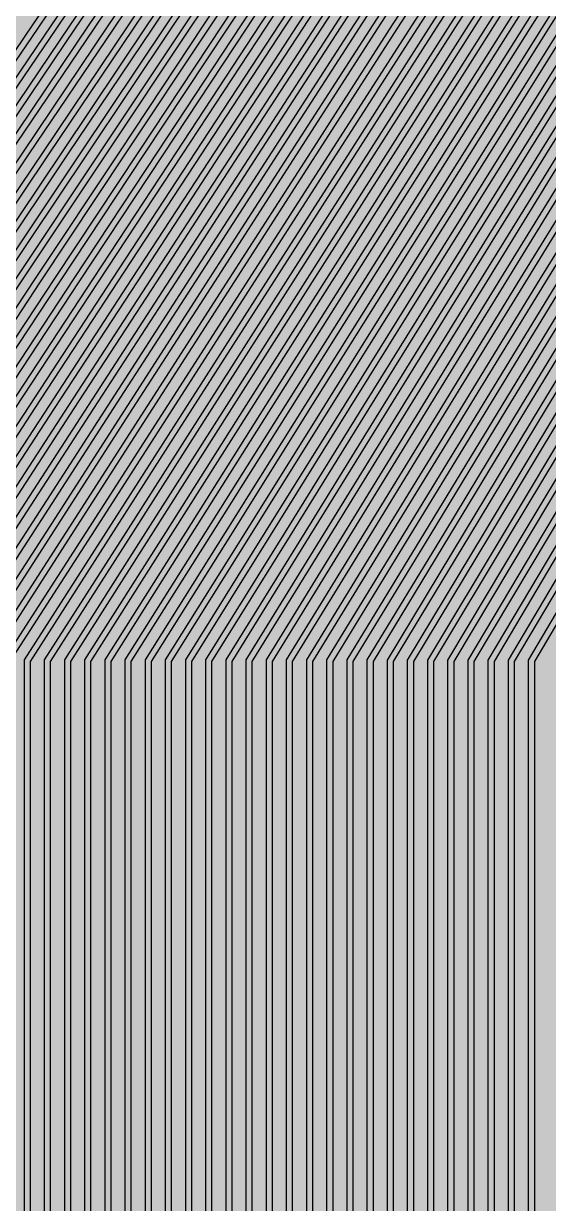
# Model space of a CAD drawing. Header units: metres. Extents: x -7231 to 10969, y -37556 to 1873.
# Drawn here: x -599.8 to -417.6, y -2220.2 to -1810.8 of the extents above; entities that cross this region are included whole.
import ezdxf

# ---------------------------------------------------------------- set-up
doc = ezdxf.new("R2010")
doc.units = ezdxf.units.M
doc.layers.add('Metal1', color=4, linetype='CONTINUOUS')
doc.layers.add('Polyimide', color=7, linetype='CONTINUOUS')

msp = doc.modelspace()

# ---------------------------------------------------------------- hatches: boundary and pattern name
at = {"layer": 'Polyimide'}
msp.add_hatch(color=7, dxfattribs=at).paths.add_polyline_path([(4065.69, -468), (4066.67, -501.99), (4068.51, -535.99), (4071.41, -569.99), (4075.54, -603.99), (4081.04, -637.99), (4088.01, -671.99), (4096.52, -705.98), (4106.62, -739.98), (4118.33, -773.98), (4131.63, -807.98), (4146.49, -841.98), (4162.87, -875.98), (4180.68, -909.97), (4199.83, -943.97), (4220.22, -977.97), (4241.73, -1011.97), (4264.21, -1045.97), (4287.52, -1079.96), (4311.51, -1113.96), (4336.01, -1147.96), (4360.86, -1181.96), (4385.88, -1215.96), (4410.89, -1249.96), (4435.74, -1283.95), (4460.24, -1317.95), (4484.23, -1351.95), (4507.54, -1385.95), (4530.02, -1419.95), (4551.53, -1453.94), (4571.92, -1487.94), (4591.07, -1521.94), (4608.88, -1555.94), (4625.26, -1589.94), (4640.12, -1623.94), (4653.42, -1657.93), (4665.13, -1691.93), (4675.23, -1725.93), (4683.74, -1759.93), (4690.71, -1793.93), (4696.21, -1827.93), (4700.34, -1861.92), (4703.24, -1895.92), (4705.08, -1929.92), (4706.06, -1963.92), (4706.44, -1997.92), (4706.5, -2031.91), (4706.5, -4793.02), (4709.95, -4838.39), (4720.22, -4882.71), (4737.08, -4924.98), (4760.13, -4964.2), (4788.85, -4999.49), (4822.58, -5030.03), (4860.53, -5055.12), (4901.85, -5074.18), (4901.85, -5074.18), (4970.68, -5105.23), (5034.7, -5145.26), (5092.76, -5193.54), (5143.8, -5249.19), (5186.89, -5311.2), (5221.24, -5378.44), (5246.23, -5449.69), (5261.41, -5523.66), (5266.5, -5599), (5261.41, -5674.34), (5246.23, -5748.31), (5221.24, -5819.56), (5186.89, -5886.8), (5143.8, -5948.81), (5092.76, -6004.46), (5034.7, -6052.74), (4970.68, -6092.77), (4901.85, -6123.82), (4860.53, -6142.88), (4822.58, -6167.97), (4788.85, -6198.51), (4760.13, -6233.8), (4737.08, -6273.02), (4720.22, -6315.29), (4709.95, -6359.61), (4706.5, -6404.98), (4706.5, -9221.52), (4709.95, -9266.88), (4720.22, -9311.21), (4737.08, -9353.47), (4760.13, -9392.7), (4788.85, -9427.98), (4822.58, -9458.52), (4860.53, -9483.61), (4901.85, -9502.67), (4970.68, -9533.72), (5034.7, -9573.75), (5092.76, -9622.03), (5143.8, -9677.68), (5186.89, -9739.69), (5221.24, -9806.94), (5246.23, -9878.19), (5261.41, -9952.16), (5266.5, -10027.49), (5261.41, -10102.83), (5246.23, -10176.8), (5221.24, -10248.05), (5186.89, -10315.3), (5143.8, -10377.31), (5092.76, -10432.96), (5034.7, -10481.24), (4970.68, -10521.27), (4901.85, -10552.32), (4860.53, -10571.38), (4822.58, -10596.46), (4788.85, -10627), (4760.13, -10662.29), (4737.08, -10701.52), (4720.22, -10743.78), (4709.95, -10788.1), (4706.5, -10833.47), (4706.5, -13650.01), (4709.95, -13695.38), (4720.22, -13739.7), (4737.08, -13781.96), (4760.13, -13821.19), (4788.85, -13856.48), (4822.58, -13887.02), (4860.53, -13912.11), (4901.85, -13931.17), (4970.68, -13962.22), (5034.7, -14002.25), (5092.76, -14050.53), (5143.8, -14106.18), (5186.89, -14168.19), (5221.24, -14235.43), (5246.23, -14306.68), (5261.41, -14380.65), (5266.5, -14455.99), (5261.41, -14531.33), (5246.23, -14605.29), (5221.24, -14676.55), (5186.89, -14743.79), (5143.8, -14805.8), (5092.76, -14861.45), (5034.7, -14909.73), (4970.68, -14949.76), (4901.85, -14980.81), (4860.53, -14999.87), (4822.58, -15024.96), (4788.85, -15055.5), (4760.13, -15090.79), (4737.08, -15130.01), (4720.22, -15172.27), (4709.95, -15216.6), (4706.5, -15261.97), (4706.5, -15455.99), (4720.95, -15750.04), (4764.14, -16041.26), (4835.68, -16326.84), (4934.86, -16604.04), (5060.74, -16870.18), (5212.09, -17122.7), (5387.47, -17359.17), (5585.18, -17577.31), (5803.32, -17775.02), (6039.79, -17950.4), (6292.31, -18101.75), (6558.45, -18227.63), (6835.65, -18326.81), (7121.23, -18398.34), (7412.45, -18441.54), (7706.5, -18455.99), (9969.01, -18455.99), (10047.42, -18459.84), (10125.08, -18471.36), (10201.23, -18490.44), (10275.15, -18516.89), (10346.12, -18550.45), (10413.46, -18590.81), (10476.52, -18637.58), (10534.69, -18690.3), (10587.41, -18748.47), (10634.18, -18811.53), (10674.54, -18878.87), (10708.11, -18949.84), (10734.56, -19023.76), (10753.63, -19099.92), (10765.15, -19177.58), (10769.01, -19255.99), (10769.01, -20895.8), (10730.24, -20951.41), (10694.6, -21009.08), (10662.21, -21068.63), (10633.17, -21129.89), (10607.55, -21192.66), (10585.45, -21256.74), (10566.93, -21321.96), (10552.05, -21388.09), (10540.84, -21454.95), (10533.35, -21522.33), (10529.6, -21590.02), (10529.6, -21657.81), (10533.35, -21725.5), (10540.84, -21792.87), (10552.05, -21859.73), (10566.93, -21925.87), (10585.45, -21991.08), (10607.55, -22055.17), (10633.17, -22117.94), (10662.21, -22179.19), (10694.6, -22238.74), (10730.24, -22296.41), (10769.01, -22352.03), (10769.01, -32454.24), (10728.74, -32510.49), (10691.72, -32568.92), (10658.05, -32629.35), (10627.85, -32691.58), (10601.2, -32755.42), (10578.21, -32820.67), (10558.93, -32887.1), (10543.44, -32954.52), (10531.77, -33022.71), (10523.97, -33091.44), (10520.07, -33160.51), (10520.07, -33229.69), (10523.97, -33298.75), (10531.77, -33367.49), (10543.44, -33435.67), (10558.93, -33503.09), (10578.21, -33569.53), (10601.2, -33634.77), (10627.85, -33698.61), (10658.05, -33760.85), (10691.72, -33821.28), (10728.74, -33879.71), (10769.01, -33935.96), (10769.01, -36556), (10765.15, -36634.41), (10753.63, -36712.07), (10734.56, -36788.23), (10708.11, -36862.15), (10674.54, -36933.12), (10634.18, -37000.46), (10587.41, -37063.51), (10534.69, -37121.69), (10476.52, -37174.41), (10413.46, -37221.18), (10346.12, -37261.54), (10275.15, -37295.1), (10201.23, -37321.55), (10125.08, -37340.63), (10047.42, -37352.15), (9969.01, -37356), (-6231.01, -37356), (-6309.42, -37352.15), (-6387.08, -37340.63), (-6463.23, -37321.55), (-6537.15, -37295.1), (-6608.12, -37261.54), (-6675.46, -37221.18), (-6738.52, -37174.41), (-6796.69, -37121.69), (-6849.41, -37063.51), (-6896.18, -37000.46), (-6936.54, -36933.12), (-6970.11, -36862.15), (-6996.56, -36788.23), (-7015.63, -36712.07), (-7027.15, -36634.41), (-7031.01, -36556), (-7031.01, -33936), (-6990.74, -33879.75), (-6953.7, -33821.31), (-6920.03, -33760.88), (-6889.82, -33698.64), (-6863.18, -33634.8), (-6840.18, -33569.55), (-6820.9, -33503.11), (-6805.4, -33435.69), (-6793.74, -33367.49), (-6785.94, -33298.75), (-6782.03, -33229.68), (-6782.03, -33160.5), (-6785.94, -33091.43), (-6793.74, -33022.69), (-6805.4, -32954.5), (-6820.9, -32887.07), (-6840.18, -32820.63), (-6863.18, -32755.39), (-6889.82, -32691.54), (-6920.03, -32629.3), (-6953.7, -32568.87), (-6990.74, -32510.43), (-7031.01, -32454.18), (-7031.01, -22364.83), (-6990.74, -22308.58), (-6953.7, -22250.14), (-6920.03, -22189.71), (-6889.82, -22127.47), (-6863.18, -22063.62), (-6840.18, -21998.38), (-6820.9, -21931.94), (-6805.4, -21864.51), (-6793.74, -21796.32), (-6785.94, -21727.58), (-6782.03, -21658.51), (-6782.03, -21589.33), (-6785.94, -21520.26), (-6793.74, -21451.52), (-6805.4, -21383.32), (-6820.9, -21315.9), (-6840.18, -21249.46), (-6863.18, -21184.21), (-6889.82, -21120.37), (-6920.03, -21058.13), (-6953.7, -20997.7), (-6990.74, -20939.26), (-7031.01, -20883.01), (-7031.01, -19255.99), (-7027.15, -19177.58), (-7015.63, -19099.92), (-6996.56, -19023.76), (-6970.11, -18949.84), (-6936.54, -18878.87), (-6896.18, -18811.53), (-6849.41, -18748.47), (-6796.69, -18690.3), (-6738.52, -18637.58), (-6675.46, -18590.81), (-6608.12, -18550.45), (-6537.15, -18516.89), (-6463.23, -18490.44), (-6387.08, -18471.36), (-6309.42, -18459.84), (-6231.01, -18455.99), (-3968.5, -18455.99), (-3674.45, -18441.54), (-3383.23, -18398.34), (-3097.65, -18326.81), (-2820.45, -18227.63), (-2554.31, -18101.75), (-2301.79, -17950.4), (-2065.32, -17775.02), (-1847.18, -17577.31), (-1649.47, -17359.17), (-1474.09, -17122.7), (-1322.74, -16870.18), (-1196.86, -16604.04), (-1097.68, -16326.84), (-1026.14, -16041.26), (-982.95, -15750.04), (-968.5, -15455.99), (-968.5, -15261.97), (-971.95, -15216.6), (-982.22, -15172.27), (-999.08, -15130.01), (-1022.13, -15090.79), (-1050.85, -15055.5), (-1084.58, -15024.96), (-1122.53, -14999.87), (-1163.85, -14980.81), (-1232.68, -14949.76), (-1296.7, -14909.73), (-1354.76, -14861.45), (-1405.8, -14805.8), (-1448.89, -14743.79), (-1483.24, -14676.55), (-1508.23, -14605.29), (-1523.41, -14531.33), (-1528.5, -14455.99), (-1523.41, -14380.65), (-1508.23, -14306.68), (-1483.24, -14235.43), (-1448.89, -14168.19), (-1405.8, -14106.18), (-1354.76, -14050.53), (-1296.7, -14002.25), (-1232.68, -13962.22), (-1163.85, -13931.17), (-1122.53, -13912.11), (-1084.58, -13887.02), (-1050.85, -13856.48), (-1022.13, -13821.19), (-999.08, -13781.96), (-982.22, -13739.7), (-971.95, -13695.38), (-968.5, -13650.01), (-968.5, -12309.64), (-971.95, -12264.27), (-982.22, -12219.94), (-999.08, -12177.68), (-1022.13, -12138.46), (-1050.85, -12103.17), (-1084.58, -12072.63), (-1122.53, -12047.54), (-1163.85, -12028.48), (-1232.68, -11997.43), (-1296.7, -11957.4), (-1354.76, -11909.12), (-1405.8, -11853.47), (-1448.89, -11791.46), (-1483.24, -11724.22), (-1508.23, -11652.96), (-1523.41, -11579), (-1528.5, -11503.66), (-1523.41, -11428.32), (-1508.23, -11354.35), (-1483.24, -11283.1), (-1448.89, -11215.86), (-1405.8, -11153.85), (-1354.76, -11098.2), (-1296.7, -11049.92), (-1232.68, -11009.89), (-1163.85, -10978.84), (-1122.53, -10959.78), (-1084.58, -10934.69), (-1050.85, -10904.15), (-1022.13, -10868.86), (-999.08, -10829.63), (-982.22, -10787.37), (-971.95, -10743.05), (-968.5, -10697.68), (-968.5, -9357.31), (-971.95, -9311.94), (-982.22, -9267.62), (-999.08, -9225.35), (-1022.13, -9186.13), (-1050.85, -9150.84), (-1084.58, -9120.3), (-1122.53, -9095.21), (-1163.85, -9076.15), (-1163.85, -9076.15), (-1232.68, -9045.1), (-1296.7, -9005.07), (-1354.76, -8956.79), (-1405.8, -8901.14), (-1448.89, -8839.13), (-1483.24, -8771.89), (-1508.23, -8700.64), (-1523.41, -8626.67), (-1528.5, -8551.33), (-1523.41, -8475.99), (-1508.23, -8402.02), (-1483.24, -8330.77), (-1448.89, -8263.53), (-1405.8, -8201.52), (-1354.76, -8145.87), (-1296.7, -8097.59), (-1232.68, -8057.56), (-1163.85, -8026.51), (-1163.85, -8026.51), (-1122.53, -8007.45), (-1084.58, -7982.36), (-1050.85, -7951.82), (-1022.13, -7916.53), (-999.08, -7877.31), (-982.22, -7835.04), (-971.95, -7790.72), (-968.5, -7745.35), (-968.5, -6404.98), (-971.95, -6359.61), (-982.22, -6315.29), (-999.08, -6273.02), (-1022.13, -6233.8), (-1050.85, -6198.51), (-1084.58, -6167.97), (-1122.53, -6142.88), (-1163.85, -6123.82), (-1163.85, -6123.82), (-1232.68, -6092.77), (-1296.7, -6052.74), (-1354.76, -6004.46), (-1405.8, -5948.81), (-1448.89, -5886.8), (-1483.24, -5819.56), (-1508.23, -5748.31), (-1523.41, -5674.34), (-1528.5, -5599), (-1523.41, -5523.66), (-1508.23, -5449.69), (-1483.24, -5378.44), (-1448.89, -5311.2), (-1405.8, -5249.19), (-1354.76, -5193.54), (-1296.7, -5145.26), (-1232.68, -5105.23), (-1163.85, -5074.18), (-1163.85, -5074.18), (-1122.53, -5055.12), (-1084.58, -5030.03), (-1050.85, -4999.49), (-1022.13, -4964.2), (-999.08, -4924.98), (-982.22, -4882.71), (-971.95, -4838.39), (-968.5, -4793.02), (-968.5, -2031.91), (-968.44, -1997.92), (-968.06, -1963.92), (-967.05, -1929.92), (-965.18, -1895.92), (-962.22, -1861.92), (-958.01, -1827.93), (-952.41, -1793.93), (-945.31, -1759.93), (-936.64, -1725.93), (-926.35, -1691.93), (-914.43, -1657.93), (-900.88, -1623.94), (-885.74, -1589.94), (-869.05, -1555.94), (-850.91, -1521.94), (-831.4, -1487.94), (-810.63, -1453.94), (-788.72, -1419.95), (-765.82, -1385.95), (-742.07, -1351.95), (-717.63, -1317.95), (-692.67, -1283.95), (-667.36, -1249.96), (-641.88, -1215.96), (-616.39, -1181.96), (-591.08, -1147.96), (-566.12, -1113.96), (-541.68, -1079.96), (-517.93, -1045.97), (-495.03, -1011.97), (-473.12, -977.97), (-452.35, -943.97), (-432.84, -909.97), (-414.7, -875.98), (-398.01, -841.98), (-382.87, -807.98), (-369.32, -773.98), (-357.4, -739.98), (-347.11, -705.98), (-338.44, -671.99), (-331.34, -637.99), (-325.74, -603.99), (-321.53, -569.99), (-318.57, -535.99), (-316.7, -501.99), (-315.69, -468), (-315.31, -434), (-315.25, -400), (-315.25, 401), (-315.25, 451), (-315.25, 1644), (-270.25, 1644), (-270.03, 1637.13), (-269.35, 1630.29), (-268.23, 1623.52), (-266.67, 1616.82), (-264.68, 1610.25), (-262.26, 1603.82), (-259.42, 1597.56), (-256.18, 1591.5), (-252.55, 1585.67), (-248.55, 1580.08), (-244.19, 1574.77), (-239.5, 1569.75), (-234.48, 1565.06), (-229.17, 1560.7), (-223.58, 1556.7), (-217.75, 1553.07), (-211.69, 1549.83), (-205.43, 1546.99), (-199, 1544.57), (-192.43, 1542.58), (-185.73, 1541.02), (-178.96, 1539.9), (-172.12, 1539.22), (-165.25, 1539), (-158.38, 1539.22), (-151.54, 1539.9), (-144.77, 1541.02), (-138.07, 1542.58), (-131.5, 1544.57), (-125.07, 1546.99), (-118.81, 1549.83), (-112.75, 1553.07), (-106.92, 1556.7), (-101.33, 1560.7), (-96.02, 1565.06), (-91, 1569.75), (-86.31, 1574.77), (-81.95, 1580.08), (-77.95, 1585.67), (-74.32, 1591.5), (-71.08, 1597.56), (-68.24, 1603.82), (-65.82, 1610.25), (-63.83, 1616.82), (-62.27, 1623.52), (-61.15, 1630.29), (-60.47, 1637.13), (-60.25, 1644), (1853, 1644), (1853, 1573), (3815.25, 1573), (3815.46, 1579.54), (3816.11, 1586.05), (3817.17, 1592.51), (3818.66, 1598.88), (3820.56, 1605.14), (3822.86, 1611.27), (3825.56, 1617.23), (3828.65, 1623), (3832.1, 1628.56), (3835.91, 1633.88), (3840.07, 1638.93), (3844.54, 1643.71), (3849.32, 1648.18), (3854.37, 1652.34), (3859.69, 1656.15), (3865.25, 1659.6), (3871.02, 1662.69), (3876.98, 1665.39), (3883.11, 1667.69), (3889.37, 1669.59), (3895.74, 1671.08), (3902.2, 1672.14), (3908.71, 1672.79), (3915.25, 1673), (3921.79, 1672.79), (3928.3, 1672.14), (3934.76, 1671.08), (3941.13, 1669.59), (3947.39, 1667.69), (3953.52, 1665.39), (3959.48, 1662.69), (3965.25, 1659.6), (3970.81, 1656.15), (3976.13, 1652.34), (3981.18, 1648.18), (3985.96, 1643.71), (3990.43, 1638.93), (3994.59, 1633.88), (3998.4, 1628.56), (4001.85, 1623), (4004.94, 1617.23), (4007.64, 1611.27), (4009.94, 1605.14), (4011.84, 1598.88), (4013.33, 1592.51), (4014.39, 1586.05), (4015.04, 1579.54), (4015.25, 1573), (4065.25, 1573), (4065.25, 451), (4065.25, 401), (4065.25, -400), (4065.31, -434), (4065.69, -468)])

# ---------------------------------------------------------------- linework, layer by layer
at = {"layer": 'Metal1'}
for points in [[(-746.5, -16631.91), (-746.5, -2031.61), (-716.37, -1987.33), (-686.4, -1943.31), (-656.44, -1899.29), (-626.48, -1855.28), (-596.52, -1811.26), (-566.56, -1767.24), (-536.66, -1723.22), (-507.49, -1679.22), (-479.19, -1635.21), (-451.77, -1591.2), (-425.21, -1547.19), (-399.49, -1503.19), (-374.62, -1459.18), (-350.56, -1415.17), (-327.32, -1371.17)], [(-739.5, -16631.91), (-739.5, -2031.61), (-709.46, -1987.33), (-679.6, -1943.32), (-649.73, -1899.3), (-619.87, -1855.28), (-590, -1811.26), (-560.14, -1767.24), (-530.34, -1723.23), (-501.25, -1679.22), (-473.05, -1635.21), (-445.71, -1591.2), (-419.24, -1547.2), (-393.61, -1503.19), (-368.81, -1459.18), (-344.83, -1415.18), (-321.66, -1371.17)], [(-732.5, -16631.91), (-732.5, -2031.61), (-702.56, -1987.34), (-672.79, -1943.32), (-643.02, -1899.3), (-613.25, -1855.28), (-583.48, -1811.26), (-553.71, -1767.24), (-524.01, -1723.23), (-495.02, -1679.22), (-466.9, -1635.21), (-439.66, -1591.2), (-413.27, -1547.2), (-387.72, -1503.19), (-363, -1459.18), (-339.09, -1415.18), (-316, -1371.17)], [(-725.5, -16631.91), (-725.5, -2031.61), (-695.66, -1987.34), (-665.98, -1943.32), (-636.31, -1899.3), (-606.64, -1855.28), (-576.96, -1811.26), (-547.29, -1767.24), (-517.68, -1723.23), (-488.78, -1679.22), (-460.76, -1635.21), (-433.6, -1591.2), (-407.29, -1547.2), (-381.83, -1503.19), (-357.19, -1459.18), (-333.36, -1415.18), (-310.34, -1371.17)], [(-718.5, -16631.91), (-718.5, -2031.61), (-688.69, -1987.34), (-659.06, -1943.32), (-629.42, -1899.3), (-599.79, -1855.28), (-570.15, -1811.26), (-540.52, -1767.24), (-510.95, -1723.23), (-482.09, -1679.22), (-454.1, -1635.21), (-426.98, -1591.21), (-400.71, -1547.2), (-375.27, -1503.19), (-350.66, -1459.19), (-326.87, -1415.18), (-303.88, -1371.17)], [(-711.5, -16631.91), (-711.5, -2031.61), (-681.71, -1987.34), (-652.1, -1943.32), (-622.48, -1899.3), (-592.87, -1855.28), (-563.25, -1811.26), (-533.63, -1767.24), (-504.08, -1723.23), (-475.24, -1679.22), (-447.27, -1635.21), (-420.17, -1591.21), (-393.91, -1547.2), (-368.49, -1503.19), (-343.9, -1459.19), (-320.12, -1415.18), (-297.15, -1371.17)], [(-704.5, -16631.91), (-704.5, -2031.61), (-674.81, -1987.34), (-645.29, -1943.32), (-615.77, -1899.3), (-586.25, -1855.28), (-556.73, -1811.26), (-527.21, -1767.24), (-497.75, -1723.23), (-469, -1679.22), (-441.13, -1635.21), (-414.11, -1591.21), (-387.94, -1547.2), (-362.6, -1503.19), (-338.09, -1459.19), (-314.39, -1415.18), (-291.49, -1371.17)], [(-697.5, -16631.91), (-697.5, -2031.61), (-667.91, -1987.34), (-638.48, -1943.32), (-609.06, -1899.3), (-579.63, -1855.28), (-550.21, -1811.26), (-520.79, -1767.25), (-491.43, -1723.23), (-462.77, -1679.22), (-434.98, -1635.22), (-408.05, -1591.21), (-381.97, -1547.2), (-356.71, -1503.19), (-332.28, -1459.19), (-308.66, -1415.18), (-285.83, -1371.17)], [(-690.5, -16631.91), (-690.5, -2031.61), (-661, -1987.34), (-631.68, -1943.32), (-602.35, -1899.3), (-573.02, -1855.28), (-543.69, -1811.26), (-514.36, -1767.25), (-485.1, -1723.23), (-456.54, -1679.22), (-428.84, -1635.22), (-402, -1591.21), (-376, -1547.2), (-350.83, -1503.2), (-326.47, -1459.19), (-302.92, -1415.18), (-280.17, -1371.18)], [(-683.5, -16631.91), (-683.5, -2031.61), (-654.1, -1987.34), (-624.87, -1943.32), (-595.64, -1899.3), (-566.4, -1855.29), (-537.17, -1811.27), (-507.94, -1767.25), (-478.77, -1723.23), (-450.3, -1679.22), (-422.7, -1635.22), (-395.94, -1591.21), (-370.03, -1547.2), (-344.94, -1503.2), (-320.66, -1459.19), (-297.19, -1415.18), (-274.51, -1371.18)], [(-676.5, -16631.91), (-676.5, -2031.61), (-647.2, -1987.34), (-618.06, -1943.32), (-588.92, -1899.31), (-559.79, -1855.29), (-530.65, -1811.27), (-501.51, -1767.25), (-472.44, -1723.23), (-444.07, -1679.23), (-416.55, -1635.22), (-389.88, -1591.21), (-364.05, -1547.2), (-339.05, -1503.2), (-314.85, -1459.19), (-291.46, -1415.18), (-268.86, -1371.18)], [(-669.5, -16631.91), (-669.5, -2031.61), (-640.29, -1987.34), (-611.25, -1943.33), (-582.21, -1899.31), (-553.17, -1855.29), (-524.13, -1811.27), (-495.09, -1767.25), (-466.11, -1723.24), (-437.83, -1679.23), (-410.41, -1635.22), (-383.83, -1591.21), (-358.08, -1547.21), (-333.16, -1503.2), (-309.04, -1459.19), (-285.73, -1415.19), (-263.2, -1371.18)], [(-662.5, -16631.91), (-662.5, -2031.62), (-633.39, -1987.35), (-604.45, -1943.33), (-575.5, -1899.31), (-546.56, -1855.29), (-517.61, -1811.27), (-488.67, -1767.25), (-459.78, -1723.24), (-431.6, -1679.23), (-404.26, -1635.22), (-377.77, -1591.21), (-352.11, -1547.21), (-327.27, -1503.2), (-303.23, -1459.19), (-279.99, -1415.19), (-257.54, -1371.18)], [(-655.5, -16631.91), (-655.5, -2031.62), (-626.49, -1987.35), (-597.64, -1943.33), (-568.79, -1899.31), (-539.94, -1855.29), (-511.09, -1811.27), (-482.24, -1767.25), (-453.46, -1723.24), (-425.36, -1679.23), (-398.12, -1635.22), (-371.72, -1591.22), (-346.14, -1547.21), (-321.38, -1503.2), (-297.42, -1459.2), (-274.26, -1415.19), (-251.88, -1371.18)], [(-648.5, -16631.91), (-648.5, -2031.62), (-619.58, -1987.35), (-590.83, -1943.33), (-562.08, -1899.31), (-533.33, -1855.29), (-504.57, -1811.27), (-475.82, -1767.25), (-447.13, -1723.24), (-419.13, -1679.23), (-391.97, -1635.22), (-365.66, -1591.22), (-340.17, -1547.21), (-315.49, -1503.2), (-291.61, -1459.2), (-268.53, -1415.19), (-246.22, -1371.18)], [(-641.5, -16631.91), (-641.5, -2031.62), (-612.68, -1987.35), (-584.02, -1943.33), (-555.37, -1899.31), (-526.71, -1855.29), (-498.05, -1811.27), (-469.4, -1767.26), (-440.8, -1723.24), (-412.89, -1679.23), (-385.83, -1635.23), (-359.6, -1591.22), (-334.2, -1547.21), (-309.6, -1503.2), (-285.8, -1459.2), (-262.79, -1415.19), (-240.56, -1371.18)], [(-634.5, -16631.91), (-634.5, -2031.62), (-605.78, -1987.35), (-577.22, -1943.33), (-548.66, -1899.31), (-520.09, -1855.29), (-491.53, -1811.28), (-462.97, -1767.26), (-434.47, -1723.24), (-406.66, -1679.23), (-379.69, -1635.23), (-353.55, -1591.22), (-328.22, -1547.21), (-303.71, -1503.21), (-279.99, -1459.2), (-257.06, -1415.19), (-234.91, -1371.19)], [(-627.5, -16631.91), (-627.5, -2031.62), (-598.87, -1987.35), (-570.41, -1943.33), (-541.94, -1899.31), (-513.48, -1855.3), (-485.01, -1811.28), (-456.55, -1767.26), (-428.14, -1723.24), (-400.42, -1679.24), (-373.54, -1635.23), (-347.49, -1591.22), (-322.25, -1547.21), (-297.82, -1503.21), (-274.18, -1459.2), (-251.33, -1415.19), (-229.25, -1371.19)], [(-620.5, -16631.91), (-620.5, -2031.62), (-591.97, -1987.35), (-563.6, -1943.33), (-535.23, -1899.32), (-506.86, -1855.3), (-478.49, -1811.28), (-450.12, -1767.26), (-421.81, -1723.24), (-394.19, -1679.24), (-367.4, -1635.23), (-341.43, -1591.22), (-316.28, -1547.21), (-291.93, -1503.21), (-268.37, -1459.2), (-245.6, -1415.19), (-223.59, -1371.19)], [(-613.5, -16631.91), (-613.5, -2031.62), (-585.01, -1987.35), (-556.68, -1943.34), (-528.35, -1899.32), (-500.02, -1855.3), (-471.68, -1811.28), (-443.35, -1767.26), (-415.08, -1723.25), (-387.49, -1679.24), (-360.74, -1635.23), (-334.81, -1591.22), (-309.69, -1547.22), (-285.38, -1503.21), (-261.85, -1459.2), (-239.1, -1415.19), (-217.13, -1371.19)], [(-606.5, -16631.91), (-606.5, -2031.62), (-578.03, -1987.35), (-549.72, -1943.34), (-521.41, -1899.32), (-493.09, -1855.3), (-464.78, -1811.28), (-436.47, -1767.26), (-408.22, -1723.25), (-380.65, -1679.24), (-353.91, -1635.23), (-328, -1591.22), (-302.9, -1547.22), (-278.6, -1503.21), (-255.09, -1459.2), (-232.36, -1415.2), (-210.39, -1371.19)], [(-599.5, -16631.91), (-599.5, -2031.62), (-571.13, -1987.36), (-542.91, -1943.34), (-514.69, -1899.32), (-486.48, -1855.3), (-458.26, -1811.28), (-430.05, -1767.26), (-401.89, -1723.25), (-374.41, -1679.24), (-347.77, -1635.23), (-321.94, -1591.22), (-296.93, -1547.22), (-272.71, -1503.21), (-249.28, -1459.2), (-226.62, -1415.2), (-204.74, -1371.19)], [(-592.5, -16631.91), (-592.5, -2031.62), (-564.22, -1987.36), (-536.1, -1943.34), (-507.98, -1899.32), (-479.86, -1855.3), (-451.74, -1811.28), (-423.62, -1767.26), (-395.56, -1723.25), (-368.18, -1679.24), (-341.62, -1635.23), (-315.88, -1591.23), (-290.95, -1547.22), (-266.82, -1503.21), (-243.47, -1459.2), (-220.89, -1415.2), (-199.08, -1371.19)], [(-585.5, -16631.91), (-585.5, -2031.62), (-557.32, -1987.36), (-529.29, -1943.34), (-501.27, -1899.32), (-473.25, -1855.3), (-445.22, -1811.28), (-417.2, -1767.26), (-389.23, -1723.25), (-361.94, -1679.24), (-335.48, -1635.23), (-309.83, -1591.23), (-284.98, -1547.22), (-260.93, -1503.21), (-237.66, -1459.21), (-215.16, -1415.2), (-193.42, -1371.19)], [(-578.5, -16631.91), (-578.5, -2031.62), (-550.42, -1987.36), (-522.49, -1943.34), (-494.56, -1899.32), (-466.63, -1855.3), (-438.7, -1811.28), (-410.77, -1767.27), (-382.9, -1723.25), (-355.71, -1679.24), (-329.33, -1635.24), (-303.77, -1591.23), (-279.01, -1547.22), (-255.04, -1503.21), (-231.85, -1459.21), (-209.43, -1415.2), (-187.76, -1371.19)], [(-571.5, -16631.91), (-571.5, -2031.63), (-543.51, -1987.36), (-515.68, -1943.34), (-487.85, -1899.32), (-460.01, -1855.3), (-432.18, -1811.28), (-404.35, -1767.27), (-376.58, -1723.25), (-349.47, -1679.24), (-323.19, -1635.24), (-297.72, -1591.23), (-273.04, -1547.22), (-249.15, -1503.21), (-226.04, -1459.21), (-203.69, -1415.2), (-182.1, -1371.19)], [(-564.5, -16631.91), (-564.5, -2031.63), (-536.61, -1987.36), (-508.87, -1943.34), (-481.14, -1899.32), (-453.4, -1855.31), (-425.66, -1811.29), (-397.93, -1767.27), (-370.25, -1723.25), (-343.24, -1679.24), (-317.04, -1635.24), (-291.66, -1591.23), (-267.07, -1547.22), (-243.26, -1503.22), (-220.23, -1459.21), (-197.96, -1415.2), (-176.44, -1371.2)], [(-557.5, -16631.91), (-557.5, -2031.63), (-529.71, -1987.36), (-502.07, -1943.34), (-474.42, -1899.33), (-446.78, -1855.31), (-419.14, -1811.29), (-391.5, -1767.27), (-363.92, -1723.25), (-337, -1679.25), (-310.9, -1635.24), (-285.6, -1591.23), (-261.1, -1547.22), (-237.37, -1503.22), (-214.42, -1459.21), (-192.23, -1415.2), (-170.78, -1371.2)], [(-550.5, -16631.91), (-550.5, -2031.63), (-522.8, -1987.37), (-495.26, -1943.35), (-467.71, -1899.33), (-440.17, -1855.31), (-412.62, -1811.29), (-385.08, -1767.27), (-357.59, -1723.26), (-330.77, -1679.25), (-304.76, -1635.24), (-279.55, -1591.23), (-255.13, -1547.23), (-231.48, -1503.22), (-208.61, -1459.21), (-186.49, -1415.2), (-165.13, -1371.2)], [(-543.5, -16631.91), (-543.5, -2031.63), (-515.9, -1987.37), (-488.45, -1943.35), (-461, -1899.33), (-433.55, -1855.31), (-406.1, -1811.29), (-378.65, -1767.27), (-351.26, -1723.26), (-324.53, -1679.25), (-298.61, -1635.24), (-273.49, -1591.23), (-249.15, -1547.23), (-225.59, -1503.22), (-202.8, -1459.21), (-180.76, -1415.21), (-159.47, -1371.2)], [(-536.5, -16631.91), (-536.5, -2031.63), (-509, -1987.37), (-481.64, -1943.35), (-454.29, -1899.33), (-426.94, -1855.31), (-399.58, -1811.29), (-372.23, -1767.27), (-344.94, -1723.26), (-318.3, -1679.25), (-292.47, -1635.24), (-267.43, -1591.24), (-243.18, -1547.23), (-219.71, -1503.22), (-196.99, -1459.21), (-175.03, -1415.21), (-153.81, -1371.2)], [(-529.5, -16631.91), (-529.5, -2031.63), (-502.09, -1987.37), (-474.84, -1943.35), (-447.58, -1899.33), (-420.32, -1855.31), (-393.06, -1811.29), (-365.81, -1767.27), (-338.61, -1723.26), (-312.06, -1679.25), (-286.32, -1635.24), (-261.38, -1591.24), (-237.21, -1547.23), (-213.82, -1503.22), (-191.18, -1459.22), (-169.3, -1415.21), (-148.15, -1371.2)], [(-522.5, -16631.91), (-522.5, -2031.63), (-495.19, -1987.37), (-468.03, -1943.35), (-440.87, -1899.33), (-413.71, -1855.31), (-386.54, -1811.29), (-359.38, -1767.28), (-332.28, -1723.26), (-305.83, -1679.25), (-280.18, -1635.25), (-255.32, -1591.24), (-231.24, -1547.23), (-207.93, -1503.22), (-185.37, -1459.22), (-163.56, -1415.21), (-142.49, -1371.2)], [(-515.5, -16631.91), (-515.5, -2031.63), (-488.29, -1987.37), (-461.22, -1943.35), (-434.15, -1899.33), (-407.09, -1855.31), (-380.02, -1811.3), (-352.96, -1767.28), (-325.95, -1723.26), (-299.59, -1679.25), (-274.03, -1635.25), (-249.26, -1591.24), (-225.27, -1547.23), (-202.04, -1503.23), (-179.56, -1459.22), (-157.83, -1415.21), (-136.83, -1371.2)], [(-508.5, -16631.91), (-508.5, -2031.63), (-481.32, -1987.37), (-454.3, -1943.35), (-427.27, -1899.33), (-400.24, -1855.32), (-373.22, -1811.3), (-346.19, -1767.28), (-319.22, -1723.26), (-292.9, -1679.25), (-267.38, -1635.25), (-242.64, -1591.24), (-218.68, -1547.23), (-195.48, -1503.23), (-173.04, -1459.22), (-151.34, -1415.21), (-130.37, -1371.2)], [(-501.5, -16631.91), (-501.5, -2031.63), (-474.34, -1987.37), (-447.34, -1943.35), (-420.33, -1899.33), (-393.32, -1855.32), (-366.31, -1811.3), (-339.3, -1767.28), (-312.35, -1723.26), (-286.05, -1679.26), (-260.55, -1635.25), (-235.83, -1591.24), (-211.88, -1547.23), (-188.7, -1503.23), (-166.28, -1459.22), (-144.59, -1415.21), (-123.64, -1371.21)], [(-494.5, -16631.91), (-494.5, -2031.63), (-467.44, -1987.37), (-440.53, -1943.35), (-413.62, -1899.34), (-386.7, -1855.32), (-359.79, -1811.3), (-332.88, -1767.28), (-306.03, -1723.27), (-279.82, -1679.26), (-254.4, -1635.25), (-229.77, -1591.24), (-205.91, -1547.23), (-182.81, -1503.23), (-160.47, -1459.22), (-138.86, -1415.21), (-117.98, -1371.21)], [(-487.5, -16631.91), (-487.5, -2031.63), (-460.54, -1987.38), (-433.72, -1943.36), (-406.9, -1899.34), (-380.09, -1855.32), (-353.27, -1811.3), (-326.46, -1767.28), (-299.7, -1723.27), (-273.58, -1679.26), (-248.26, -1635.25), (-223.71, -1591.24), (-199.94, -1547.24), (-176.92, -1503.23), (-154.66, -1459.22), (-133.13, -1415.21), (-112.32, -1371.21)], [(-480.5, -16631.91), (-480.5, -2031.63), (-453.63, -1987.38), (-426.91, -1943.36), (-400.19, -1899.34), (-373.47, -1855.32), (-346.75, -1811.3), (-320.03, -1767.28), (-293.37, -1723.27), (-267.35, -1679.26), (-242.11, -1635.25), (-217.66, -1591.24), (-193.97, -1547.24), (-171.04, -1503.23), (-148.85, -1459.22), (-127.39, -1415.22), (-106.66, -1371.21)], [(-473.5, -16631.91), (-473.5, -2031.64), (-446.73, -1987.38), (-420.11, -1943.36), (-393.48, -1899.34), (-366.86, -1855.32), (-340.23, -1811.3), (-313.61, -1767.28), (-287.04, -1723.27), (-261.11, -1679.26), (-235.97, -1635.25), (-211.6, -1591.25), (-188, -1547.24), (-165.15, -1503.23), (-143.04, -1459.22), (-121.66, -1415.22), (-101.01, -1371.21)], [(-466.5, -16631.91), (-466.5, -2031.64), (-439.83, -1987.38), (-413.3, -1943.36), (-386.77, -1899.34), (-360.24, -1855.32), (-333.71, -1811.3), (-307.18, -1767.28), (-280.71, -1723.27), (-254.88, -1679.26), (-229.83, -1635.25), (-205.55, -1591.25), (-182.03, -1547.24), (-159.26, -1503.23), (-137.23, -1459.23), (-115.93, -1415.22), (-95.35, -1371.21)], [(-459.5, -16631.91), (-459.5, -2031.64), (-432.92, -1987.38), (-406.49, -1943.36), (-380.06, -1899.34), (-353.63, -1855.32), (-327.19, -1811.3), (-300.76, -1767.29), (-274.38, -1723.27), (-248.64, -1679.26), (-223.68, -1635.26), (-199.49, -1591.25), (-176.05, -1547.24), (-153.37, -1503.23), (-131.42, -1459.23), (-110.19, -1415.22), (-89.69, -1371.21)], [(-452.5, -16631.91), (-452.5, -2031.64), (-426.02, -1987.38), (-399.68, -1943.36), (-373.35, -1899.34), (-347.01, -1855.33), (-320.67, -1811.31), (-294.34, -1767.29), (-268.06, -1723.27), (-242.41, -1679.26), (-217.54, -1635.26), (-193.43, -1591.25), (-170.08, -1547.24), (-147.48, -1503.24), (-125.61, -1459.23), (-104.46, -1415.22), (-84.03, -1371.21)], [(-445.5, -16631.91), (-445.5, -2031.64), (-419.12, -1987.38), (-392.88, -1943.36), (-366.64, -1899.35), (-340.39, -1855.33), (-314.15, -1811.31), (-287.91, -1767.29), (-261.73, -1723.27), (-236.17, -1679.27), (-211.39, -1635.26), (-187.38, -1591.25), (-164.11, -1547.24), (-141.59, -1503.24), (-119.8, -1459.23), (-98.73, -1415.22), (-78.37, -1371.22)], [(-438.5, -16631.91), (-438.5, -2031.64), (-412.21, -1987.38), (-386.07, -1943.37), (-359.92, -1899.35), (-333.78, -1855.33), (-307.63, -1811.31), (-281.49, -1767.29), (-255.4, -1723.28), (-229.94, -1679.27), (-205.25, -1635.26), (-181.32, -1591.25), (-158.14, -1547.24), (-135.7, -1503.24), (-113.99, -1459.23), (-93, -1415.22), (-72.71, -1371.22)], [(-431.5, -16631.91), (-431.5, -2031.64), (-405.31, -1987.39), (-379.26, -1943.37), (-353.21, -1899.35), (-327.16, -1855.33), (-301.11, -1811.31), (-275.06, -1767.29), (-249.07, -1723.28), (-223.7, -1679.27), (-199.1, -1635.26), (-175.26, -1591.25), (-152.17, -1547.25), (-129.81, -1503.24), (-108.18, -1459.23), (-87.26, -1415.22), (-67.06, -1371.22)], [(-424.5, -16631.91), (-424.5, -2031.64), (-398.41, -1987.39), (-372.45, -1943.37), (-346.5, -1899.35), (-320.55, -1855.33), (-294.59, -1811.31), (-268.64, -1767.29), (-242.74, -1723.28), (-217.47, -1679.27), (-192.96, -1635.26), (-169.21, -1591.25), (-146.2, -1547.25), (-123.92, -1503.24), (-102.37, -1459.23), (-81.53, -1415.23), (-61.4, -1371.22)], [(-325.54, -1372.09), (-348.8, -1416.12), (-372.87, -1460.15), (-397.76, -1504.18), (-423.49, -1548.22), (-450.07, -1592.25), (-477.5, -1636.28), (-505.81, -1680.31), (-535, -1724.34), (-564.91, -1768.36), (-594.87, -1812.38), (-624.83, -1856.4), (-654.79, -1900.42), (-684.75, -1944.44), (-714.71, -1988.46), (-744.5, -2032.22), (-744.5, -16631.91)], [(-319.88, -1372.09), (-343.06, -1416.12), (-367.06, -1460.15), (-391.87, -1504.18), (-417.52, -1548.21), (-444.01, -1592.25), (-471.36, -1636.28), (-499.57, -1680.31), (-528.67, -1724.34), (-558.48, -1768.36), (-588.35, -1812.38), (-618.21, -1856.4), (-648.08, -1900.42), (-677.94, -1944.44), (-707.81, -1988.46), (-737.5, -2032.22), (-737.5, -16631.91)], [(-314.22, -1372.09), (-337.33, -1416.12), (-361.25, -1460.15), (-385.98, -1504.18), (-411.54, -1548.21), (-437.95, -1592.24), (-465.21, -1636.28), (-493.34, -1680.31), (-522.34, -1724.34), (-552.06, -1768.36), (-581.83, -1812.38), (-611.59, -1856.4), (-641.36, -1900.42), (-671.13, -1944.44), (-700.9, -1988.46), (-730.5, -2032.22), (-730.5, -16631.91)], [(-308.56, -1372.09), (-331.6, -1416.12), (-355.43, -1460.15), (-380.09, -1504.18), (-405.57, -1548.21), (-431.89, -1592.24), (-459.07, -1636.27), (-487.1, -1680.31), (-516.01, -1724.33), (-545.63, -1768.36), (-575.3, -1812.38), (-604.98, -1856.4), (-634.65, -1900.42), (-664.32, -1944.44), (-694, -1988.45), (-723.5, -2032.22), (-723.5, -16631.91)], [(-302.1, -1372.09), (-325.1, -1416.12), (-348.91, -1460.15), (-373.53, -1504.18), (-398.98, -1548.21), (-425.27, -1592.24), (-452.41, -1636.27), (-480.41, -1680.3), (-509.28, -1724.33), (-538.86, -1768.36), (-568.5, -1812.38), (-598.13, -1856.4), (-627.77, -1900.42), (-657.4, -1944.44), (-687.04, -1988.45), (-716.5, -2032.22), (-716.5, -16631.91)], [(-295.37, -1372.09), (-318.36, -1416.12), (-342.15, -1460.15), (-366.75, -1504.18), (-392.19, -1548.21), (-418.46, -1592.24), (-445.58, -1636.27), (-473.56, -1680.3), (-502.41, -1724.33), (-531.97, -1768.36), (-561.59, -1812.38), (-591.21, -1856.4), (-620.82, -1900.42), (-650.44, -1944.43), (-680.05, -1988.45), (-709.5, -2032.22), (-709.5, -16631.91)], [(-289.71, -1372.08), (-312.62, -1416.12), (-336.34, -1460.15), (-360.86, -1504.18), (-386.21, -1548.21), (-412.4, -1592.24), (-439.43, -1636.27), (-467.32, -1680.3), (-496.09, -1724.33), (-525.55, -1768.36), (-555.07, -1812.38), (-584.59, -1856.4), (-614.11, -1900.41), (-643.63, -1944.43), (-673.15, -1988.45), (-702.5, -2032.22), (-702.5, -16631.91)], [(-284.05, -1372.08), (-306.89, -1416.11), (-330.53, -1460.15), (-354.97, -1504.18), (-380.24, -1548.21), (-406.34, -1592.24), (-433.29, -1636.27), (-461.09, -1680.3), (-489.76, -1724.33), (-519.12, -1768.36), (-548.55, -1812.38), (-577.97, -1856.39), (-607.4, -1900.41), (-636.82, -1944.43), (-666.24, -1988.45), (-695.5, -2032.22), (-695.5, -16631.91)], [(-278.39, -1372.08), (-301.15, -1416.11), (-324.71, -1460.14), (-349.08, -1504.18), (-374.27, -1548.21), (-400.28, -1592.24), (-427.14, -1636.27), (-454.85, -1680.3), (-483.43, -1724.33), (-512.7, -1768.35), (-542.03, -1812.37), (-571.35, -1856.39), (-600.68, -1900.41), (-630.01, -1944.43), (-659.34, -1988.45), (-688.5, -2032.22), (-688.5, -16631.91)], [(-272.73, -1372.08), (-295.42, -1416.11), (-318.9, -1460.14), (-343.19, -1504.18), (-368.29, -1548.21), (-394.23, -1592.24), (-420.99, -1636.27), (-448.61, -1680.3), (-477.1, -1724.33), (-506.27, -1768.35), (-535.5, -1812.37), (-564.74, -1856.39), (-593.97, -1900.41), (-623.2, -1944.43), (-652.43, -1988.45), (-681.5, -2032.22), (-681.5, -16631.91)], [(-267.07, -1372.08), (-289.69, -1416.11), (-313.09, -1460.14), (-337.3, -1504.17), (-362.32, -1548.21), (-388.17, -1592.24), (-414.85, -1636.27), (-442.38, -1680.3), (-470.77, -1724.33), (-499.85, -1768.35), (-528.98, -1812.37), (-558.12, -1856.39), (-587.26, -1900.41), (-616.39, -1944.43), (-645.53, -1988.45), (-674.5, -2032.22), (-674.5, -16631.91)], [(-261.41, -1372.08), (-283.95, -1416.11), (-307.28, -1460.14), (-331.41, -1504.17), (-356.35, -1548.2), (-382.11, -1592.24), (-408.7, -1636.27), (-436.14, -1680.3), (-464.44, -1724.33), (-493.42, -1768.35), (-522.46, -1812.37), (-551.5, -1856.39), (-580.54, -1900.41), (-609.58, -1944.43), (-638.62, -1988.45), (-667.5, -2032.21), (-667.5, -16631.91)], [(-255.75, -1372.08), (-278.22, -1416.11), (-301.47, -1460.14), (-325.52, -1504.17), (-350.38, -1548.2), (-376.05, -1592.23), (-402.56, -1636.26), (-429.9, -1680.3), (-458.11, -1724.33), (-487, -1768.35), (-515.94, -1812.37), (-544.89, -1856.39), (-573.83, -1900.41), (-602.77, -1944.43), (-631.72, -1988.45), (-660.5, -2032.21), (-660.5, -16631.91)], [(-250.09, -1372.08), (-272.48, -1416.11), (-295.66, -1460.14), (-319.63, -1504.17), (-344.4, -1548.2), (-369.99, -1592.23), (-396.41, -1636.26), (-423.67, -1680.29), (-451.78, -1724.32), (-480.57, -1768.35), (-509.42, -1812.37), (-538.27, -1856.39), (-567.12, -1900.41), (-595.97, -1944.42), (-624.81, -1988.44), (-653.5, -2032.21), (-653.5, -16631.91)], [(-244.43, -1372.07), (-266.75, -1416.11), (-289.85, -1460.14), (-313.74, -1504.17), (-338.43, -1548.2), (-363.93, -1592.23), (-390.26, -1636.26), (-417.43, -1680.29), (-445.45, -1724.32), (-474.14, -1768.35), (-502.9, -1812.37), (-531.65, -1856.39), (-560.4, -1900.4), (-589.16, -1944.42), (-617.91, -1988.44), (-646.5, -2032.21), (-646.5, -16631.91)], [(-238.77, -1372.07), (-261.02, -1416.11), (-284.04, -1460.14), (-307.85, -1504.17), (-332.46, -1548.2), (-357.88, -1592.23), (-384.12, -1636.26), (-411.19, -1680.29), (-439.12, -1724.32), (-467.72, -1768.35), (-496.38, -1812.37), (-525.03, -1856.38), (-553.69, -1900.4), (-582.35, -1944.42), (-611, -1988.44), (-639.5, -2032.21), (-639.5, -16631.91)], [(-233.11, -1372.07), (-255.28, -1416.1), (-278.23, -1460.14), (-301.96, -1504.17), (-326.48, -1548.2), (-351.82, -1592.23), (-377.97, -1636.26), (-404.96, -1680.29), (-432.79, -1724.32), (-461.29, -1768.34), (-489.85, -1812.36), (-518.42, -1856.38), (-546.98, -1900.4), (-575.54, -1944.42), (-604.1, -1988.44), (-632.5, -2032.21), (-632.5, -16631.91)], [(-227.45, -1372.07), (-249.55, -1416.1), (-272.42, -1460.13), (-296.07, -1504.17), (-320.51, -1548.2), (-345.76, -1592.23), (-371.83, -1636.26), (-398.72, -1680.29), (-426.46, -1724.32), (-454.87, -1768.34), (-483.33, -1812.36), (-511.8, -1856.38), (-540.26, -1900.4), (-568.73, -1944.42), (-597.19, -1988.44), (-625.5, -2032.21), (-625.5, -16631.91)], [(-221.79, -1372.07), (-243.81, -1416.1), (-266.6, -1460.13), (-290.18, -1504.16), (-314.54, -1548.2), (-339.7, -1592.23), (-365.68, -1636.26), (-392.49, -1680.29), (-420.13, -1724.32), (-448.44, -1768.34), (-476.81, -1812.36), (-505.18, -1856.38), (-533.55, -1900.4), (-561.92, -1944.42), (-590.29, -1988.44), (-618.5, -2032.21), (-618.5, -16631.91)], [(-215.33, -1372.07), (-237.32, -1416.1), (-260.08, -1460.13), (-283.62, -1504.16), (-307.95, -1548.19), (-333.08, -1592.23), (-359.02, -1636.26), (-385.79, -1680.29), (-413.39, -1724.32), (-441.67, -1768.34), (-470, -1812.36), (-498.33, -1856.38), (-526.67, -1900.4), (-555, -1944.42), (-583.33, -1988.44), (-611.5, -2032.21), (-611.5, -16631.91)], [(-208.6, -1372.07), (-230.57, -1416.1), (-253.32, -1460.13), (-276.84, -1504.16), (-301.15, -1548.19), (-326.27, -1592.23), (-352.19, -1636.26), (-378.94, -1680.29), (-406.53, -1724.32), (-434.79, -1768.34), (-463.1, -1812.36), (-491.41, -1856.38), (-519.72, -1900.4), (-548.03, -1944.42), (-576.35, -1988.44), (-604.5, -2032.21), (-604.5, -16631.91)], [(-202.94, -1372.07), (-224.84, -1416.1), (-247.51, -1460.13), (-270.95, -1504.16), (-295.18, -1548.19), (-320.21, -1592.22), (-346.05, -1636.26), (-372.71, -1680.29), (-400.2, -1724.32), (-428.36, -1768.34), (-456.58, -1812.36), (-484.79, -1856.38), (-513.01, -1900.4), (-541.23, -1944.42), (-569.44, -1988.44), (-597.5, -2032.21), (-597.5, -16631.91)], [(-197.28, -1372.07), (-219.11, -1416.1), (-241.7, -1460.13), (-265.06, -1504.16), (-289.21, -1548.19), (-314.15, -1592.22), (-339.9, -1636.25), (-366.47, -1680.28), (-393.87, -1724.31), (-421.94, -1768.34), (-450.06, -1812.36), (-478.18, -1856.38), (-506.3, -1900.4), (-534.42, -1944.41), (-562.54, -1988.43), (-590.5, -2032.21), (-590.5, -16631.91)], [(-191.62, -1372.07), (-213.37, -1416.1), (-235.88, -1460.13), (-259.17, -1504.16), (-283.23, -1548.19), (-308.09, -1592.22), (-333.76, -1636.25), (-360.23, -1680.28), (-387.54, -1724.31), (-415.51, -1768.34), (-443.53, -1812.36), (-471.56, -1856.38), (-499.58, -1900.39), (-527.61, -1944.41), (-555.63, -1988.43), (-583.5, -2032.21), (-583.5, -16631.91)], [(-185.96, -1372.06), (-207.64, -1416.1), (-230.07, -1460.13), (-253.28, -1504.16), (-277.26, -1548.19), (-302.04, -1592.22), (-327.61, -1636.25), (-354, -1680.28), (-381.21, -1724.31), (-409.08, -1768.34), (-437.01, -1812.36), (-464.94, -1856.37), (-492.87, -1900.39), (-520.8, -1944.41), (-548.73, -1988.43), (-576.5, -2032.21), (-576.5, -16631.91)], [(-180.3, -1372.06), (-201.9, -1416.09), (-224.26, -1460.13), (-247.39, -1504.16), (-271.29, -1548.19), (-295.98, -1592.22), (-321.46, -1636.25), (-347.76, -1680.28), (-374.88, -1724.31), (-402.66, -1768.33), (-430.49, -1812.35), (-458.32, -1856.37), (-486.16, -1900.39), (-513.99, -1944.41), (-541.82, -1988.43), (-569.5, -2032.2), (-569.5, -16631.91)], [(-174.64, -1372.06), (-196.17, -1416.09), (-218.45, -1460.12), (-241.5, -1504.16), (-265.32, -1548.19), (-289.92, -1592.22), (-315.32, -1636.25), (-341.52, -1680.28), (-368.55, -1724.31), (-396.23, -1768.33), (-423.97, -1812.35), (-451.71, -1856.37), (-479.44, -1900.39), (-507.18, -1944.41), (-534.92, -1988.43), (-562.5, -2032.2), (-562.5, -16631.91)], [(-168.98, -1372.06), (-190.44, -1416.09), (-212.64, -1460.12), (-235.61, -1504.15), (-259.34, -1548.19), (-283.86, -1592.22), (-309.17, -1636.25), (-335.29, -1680.28), (-362.22, -1724.31), (-389.81, -1768.33), (-417.45, -1812.35), (-445.09, -1856.37), (-472.73, -1900.39), (-500.37, -1944.41), (-528.01, -1988.43), (-555.5, -2032.2), (-555.5, -16631.91)], [(-163.32, -1372.06), (-184.7, -1416.09), (-206.83, -1460.12), (-229.72, -1504.15), (-253.37, -1548.18), (-277.8, -1592.22), (-303.03, -1636.25), (-329.05, -1680.28), (-355.89, -1724.31), (-383.38, -1768.33), (-410.93, -1812.35), (-438.47, -1856.37), (-466.02, -1900.39), (-493.56, -1944.41), (-521.11, -1988.43), (-548.5, -2032.2), (-548.5, -16631.91)], [(-157.66, -1372.06), (-178.97, -1416.09), (-201.02, -1460.12), (-223.82, -1504.15), (-247.4, -1548.18), (-271.74, -1592.21), (-296.88, -1636.24), (-322.82, -1680.28), (-349.56, -1724.31), (-376.96, -1768.33), (-404.41, -1812.35), (-431.85, -1856.37), (-459.3, -1900.39), (-486.75, -1944.41), (-514.2, -1988.42), (-541.5, -2032.2), (-541.5, -16631.91)], [(-152, -1372.06), (-173.23, -1416.09), (-195.21, -1460.12), (-217.93, -1504.15), (-241.42, -1548.18), (-265.69, -1592.21), (-290.73, -1636.24), (-316.58, -1680.27), (-343.23, -1724.3), (-370.53, -1768.33), (-397.88, -1812.35), (-425.24, -1856.37), (-452.59, -1900.39), (-479.94, -1944.4), (-507.3, -1988.42), (-534.5, -2032.2), (-534.5, -16631.91)], [(-146.34, -1372.06), (-167.5, -1416.09), (-189.4, -1460.12), (-212.04, -1504.15), (-235.45, -1548.18), (-259.63, -1592.21), (-284.59, -1636.24), (-310.34, -1680.27), (-336.9, -1724.3), (-364.11, -1768.33), (-391.36, -1812.35), (-418.62, -1856.36), (-445.88, -1900.38), (-473.14, -1944.4), (-500.39, -1988.42), (-527.5, -2032.2), (-527.5, -16631.91)], [(-140.68, -1372.05), (-161.77, -1416.09), (-183.59, -1460.12), (-206.15, -1504.15), (-229.48, -1548.18), (-253.57, -1592.21), (-278.44, -1636.24), (-304.11, -1680.27), (-330.57, -1724.3), (-357.68, -1768.33), (-384.84, -1812.34), (-412, -1856.36), (-439.16, -1900.38), (-466.33, -1944.4), (-493.49, -1988.42), (-520.5, -2032.2), (-520.5, -16631.91)], [(-135.02, -1372.05), (-156.03, -1416.08), (-177.77, -1460.12), (-200.26, -1504.15), (-223.5, -1548.18), (-247.51, -1592.21), (-272.3, -1636.24), (-297.87, -1680.27), (-324.24, -1724.3), (-351.25, -1768.32), (-378.32, -1812.34), (-405.39, -1856.36), (-432.45, -1900.38), (-459.52, -1944.4), (-486.58, -1988.42), (-513.5, -2032.2), (-513.5, -16631.91)], [(-128.56, -1372.05), (-149.54, -1416.08), (-171.25, -1460.12), (-193.71, -1504.15), (-216.92, -1548.18), (-240.89, -1592.21), (-265.64, -1636.24), (-291.17, -1680.27), (-317.51, -1724.3), (-344.48, -1768.32), (-371.51, -1812.34), (-398.54, -1856.36), (-425.57, -1900.38), (-452.59, -1944.4), (-479.62, -1988.42), (-506.5, -2032.2), (-506.5, -16631.91)], [(-121.83, -1372.05), (-142.79, -1416.08), (-164.49, -1460.12), (-186.93, -1504.15), (-210.12, -1548.18), (-234.08, -1592.21), (-258.81, -1636.24), (-284.33, -1680.27), (-310.64, -1724.3), (-337.6, -1768.32), (-364.61, -1812.34), (-391.62, -1856.36), (-418.62, -1900.38), (-445.63, -1944.4), (-472.64, -1988.42), (-499.5, -2032.2), (-499.5, -16631.91)], [(-116.17, -1372.05), (-137.06, -1416.08), (-158.68, -1460.11), (-181.04, -1504.14), (-204.15, -1548.18), (-228.02, -1592.21), (-252.66, -1636.24), (-278.09, -1680.27), (-304.31, -1724.3), (-331.17, -1768.32), (-358.09, -1812.34), (-385, -1856.36), (-411.91, -1900.38), (-438.82, -1944.4), (-465.73, -1988.42), (-492.5, -2032.2), (-492.5, -16631.91)], [(-110.51, -1372.05), (-131.32, -1416.08), (-152.87, -1460.11), (-175.15, -1504.14), (-198.17, -1548.17), (-221.96, -1592.21), (-246.52, -1636.24), (-271.85, -1680.27), (-297.98, -1724.3), (-324.75, -1768.32), (-351.56, -1812.34), (-378.38, -1856.36), (-405.2, -1900.38), (-432.01, -1944.4), (-458.83, -1988.42), (-485.5, -2032.2), (-485.5, -16631.91)], [(-104.85, -1372.05), (-125.59, -1416.08), (-147.05, -1460.11), (-169.26, -1504.14), (-192.2, -1548.17), (-215.9, -1592.2), (-240.37, -1636.23), (-265.62, -1680.27), (-291.65, -1724.29), (-318.32, -1768.32), (-345.04, -1812.34), (-371.76, -1856.36), (-398.48, -1900.38), (-425.2, -1944.4), (-451.92, -1988.41), (-478.5, -2032.19), (-478.5, -16631.91)], [(-99.19, -1372.05), (-119.86, -1416.08), (-141.24, -1460.11), (-163.36, -1504.14), (-186.23, -1548.17), (-209.85, -1592.2), (-234.23, -1636.23), (-259.38, -1680.26), (-285.32, -1724.29), (-311.9, -1768.32), (-338.52, -1812.34), (-365.15, -1856.36), (-391.77, -1900.38), (-418.4, -1944.39), (-445.02, -1988.41), (-471.5, -2032.19), (-471.5, -16631.91)], [(-93.53, -1372.05), (-114.12, -1416.08), (-135.43, -1460.11), (-157.47, -1504.14), (-180.26, -1548.17), (-203.79, -1592.2), (-228.08, -1636.23), (-253.15, -1680.26), (-278.99, -1724.29), (-305.47, -1768.32), (-332, -1812.34), (-358.53, -1856.35), (-385.06, -1900.37), (-411.59, -1944.39), (-438.11, -1988.41), (-464.5, -2032.19), (-464.5, -16631.91)], [(-87.87, -1372.05), (-108.39, -1416.08), (-129.62, -1460.11), (-151.58, -1504.14), (-174.28, -1548.17), (-197.73, -1592.2), (-221.93, -1636.23), (-246.91, -1680.26), (-272.66, -1724.29), (-299.05, -1768.31), (-325.48, -1812.33), (-351.91, -1856.35), (-378.34, -1900.37), (-404.78, -1944.39), (-431.21, -1988.41), (-457.5, -2032.19), (-457.5, -16631.91)], [(-82.21, -1372.04), (-102.65, -1416.08), (-123.81, -1460.11), (-145.69, -1504.14), (-168.31, -1548.17), (-191.67, -1592.2), (-215.79, -1636.23), (-240.67, -1680.26), (-266.33, -1724.29), (-292.62, -1768.31), (-318.96, -1812.33), (-345.29, -1856.35), (-371.63, -1900.37), (-397.97, -1944.39), (-424.3, -1988.41), (-450.5, -2032.19), (-450.5, -16631.91)], [(-76.55, -1372.04), (-96.92, -1416.07), (-118, -1460.1), (-139.8, -1504.14), (-162.34, -1548.17), (-185.61, -1592.2), (-209.64, -1636.23), (-234.44, -1680.26), (-260, -1724.29), (-286.19, -1768.31), (-312.44, -1812.33), (-338.68, -1856.35), (-364.92, -1900.37), (-391.16, -1944.39), (-417.4, -1988.41), (-443.5, -2032.19), (-443.5, -16631.91)], [(-70.89, -1372.04), (-91.19, -1416.07), (-112.19, -1460.1), (-133.91, -1504.13), (-156.36, -1548.17), (-179.56, -1592.2), (-203.5, -1636.23), (-228.2, -1680.26), (-253.67, -1724.29), (-279.77, -1768.31), (-305.91, -1812.33), (-332.06, -1856.35), (-358.2, -1900.37), (-384.35, -1944.39), (-410.5, -1988.41), (-436.5, -2032.19), (-436.5, -16631.91)], [(-65.23, -1372.04), (-85.45, -1416.07), (-106.38, -1460.1), (-128.02, -1504.13), (-150.39, -1548.16), (-173.5, -1592.19), (-197.35, -1636.23), (-221.96, -1680.26), (-247.34, -1724.29), (-273.34, -1768.31), (-299.39, -1812.33), (-325.44, -1856.35), (-351.49, -1900.37), (-377.54, -1944.39), (-403.59, -1988.4), (-429.5, -2032.19), (-429.5, -16631.91)], [(-59.57, -1372.04), (-79.72, -1416.07), (-100.57, -1460.1), (-122.13, -1504.13), (-144.42, -1548.16), (-167.44, -1592.19), (-191.21, -1636.22), (-215.73, -1680.25), (-241.01, -1724.28), (-266.92, -1768.31), (-292.87, -1812.33), (-318.82, -1856.35), (-344.78, -1900.37), (-370.73, -1944.38), (-396.69, -1988.4), (-422.5, -2032.19), (-422.5, -16631.91)]]:
    msp.add_lwpolyline(points, dxfattribs=at)

doc.saveas('drawing.dxf')
